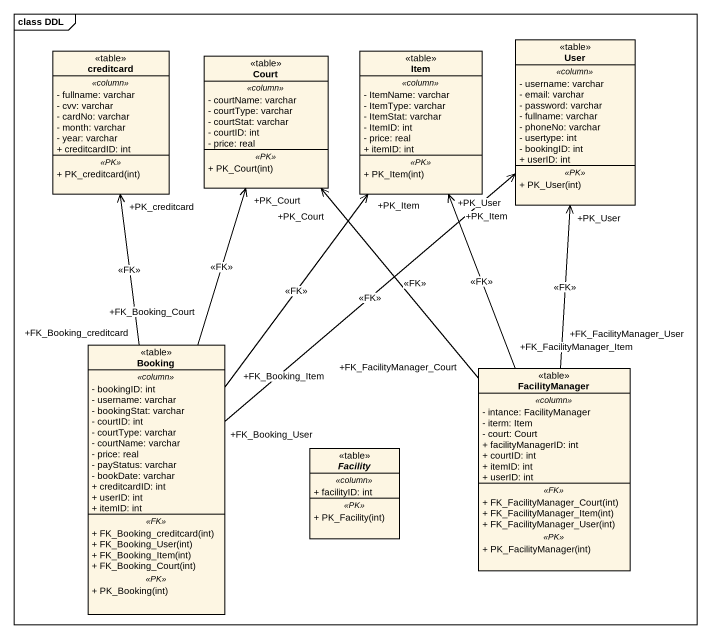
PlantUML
@startuml
mainframe class DDL
hide circle
hide empty members
skinparam classAttributeIconSize 0
class creditcard <<table>> {
  .. <<column>> ..
  - fullname: varchar
  - cvv: varchar
  - cardNo: varchar
  - month: varchar
  - year: varchar
  + creditcardID: int
  .. <<PK>> ..
  + PK_creditcard(int)
}
class Court <<table>> {
  .. <<column>> ..
  - courtName: varchar
  - courtType: varchar
  - courtStat: varchar
  - courtID: int
  - price: real
  .. <<PK>> ..
  + PK_Court(int)
}
class Item <<table>> {
  .. <<column>> ..
  - ItemName: varchar
  - ItemType: varchar
  - ItemStat: varchar
  - ItemID: int
  - price: real
  + itemID: int
  .. <<PK>> ..
  + PK_Item(int)
}
class User <<table>> {
  .. <<column>> ..
  - username: varchar
  - email: varchar
  - password: varchar
  - fullname: varchar
  - phoneNo: varchar
  - usertype: int
  - bookingID: int
  + userID: int
  .. <<PK>> ..
  + PK_User(int)
}
class Booking <<table>> {
  .. <<column>> ..
  - bookingID: int
  - username: varchar
  - bookingStat: varchar
  - courtID: int
  - courtType: varchar
  - courtName: varchar
  - price: real
  - payStatus: varchar
  - bookDate: varchar
  + creditcardID: int
  + userID: int
  + itemID: int
  .. <<FK>> ..
  + FK_Booking_creditcard(int)
  + FK_Booking_User(int)
  + FK_Booking_Item(int)
  + FK_Booking_Court(int)
  .. <<PK>> ..
  + PK_Booking(int)
}
class FacilityManager <<table>> {
  .. <<column>> ..
  - intance: FacilityManager
  - iterm: Item
  - court: Court
  + facilityManagerID: int
  + courtID: int
  + itemID: int
  + userID: int
  .. <<FK>> ..
  + FK_FacilityManager_Court(int)
  + FK_FacilityManager_Item(int)
  + FK_FacilityManager_User(int)
  .. <<PK>> ..
  + PK_FacilityManager(int)
}
abstract class Facility <<table>> {
  .. <<column>> ..
  + facilityID: int
  .. <<PK>> ..
  + PK_Facility(int)
}
Booking "+FK_Booking_creditcard" -up-> "+PK_creditcard" creditcard : <<FK>>
Booking "+FK_Booking_Court" -up-> "+PK_Court" Court : <<FK>>
Booking "+FK_Booking_Item" -up-> "+PK_Item" Item : <<FK>>
Booking "+FK_Booking_User" -up-> "+PK_User" User : <<FK>>
FacilityManager "+FK_FacilityManager_Court" -up-> "+PK_Court" Court : <<FK>>
FacilityManager "+FK_FacilityManager_Item" -up-> "+PK_Item" Item : <<FK>>
FacilityManager "+FK_FacilityManager_User" -up-> "+PK_User" User : <<FK>>
@enduml
